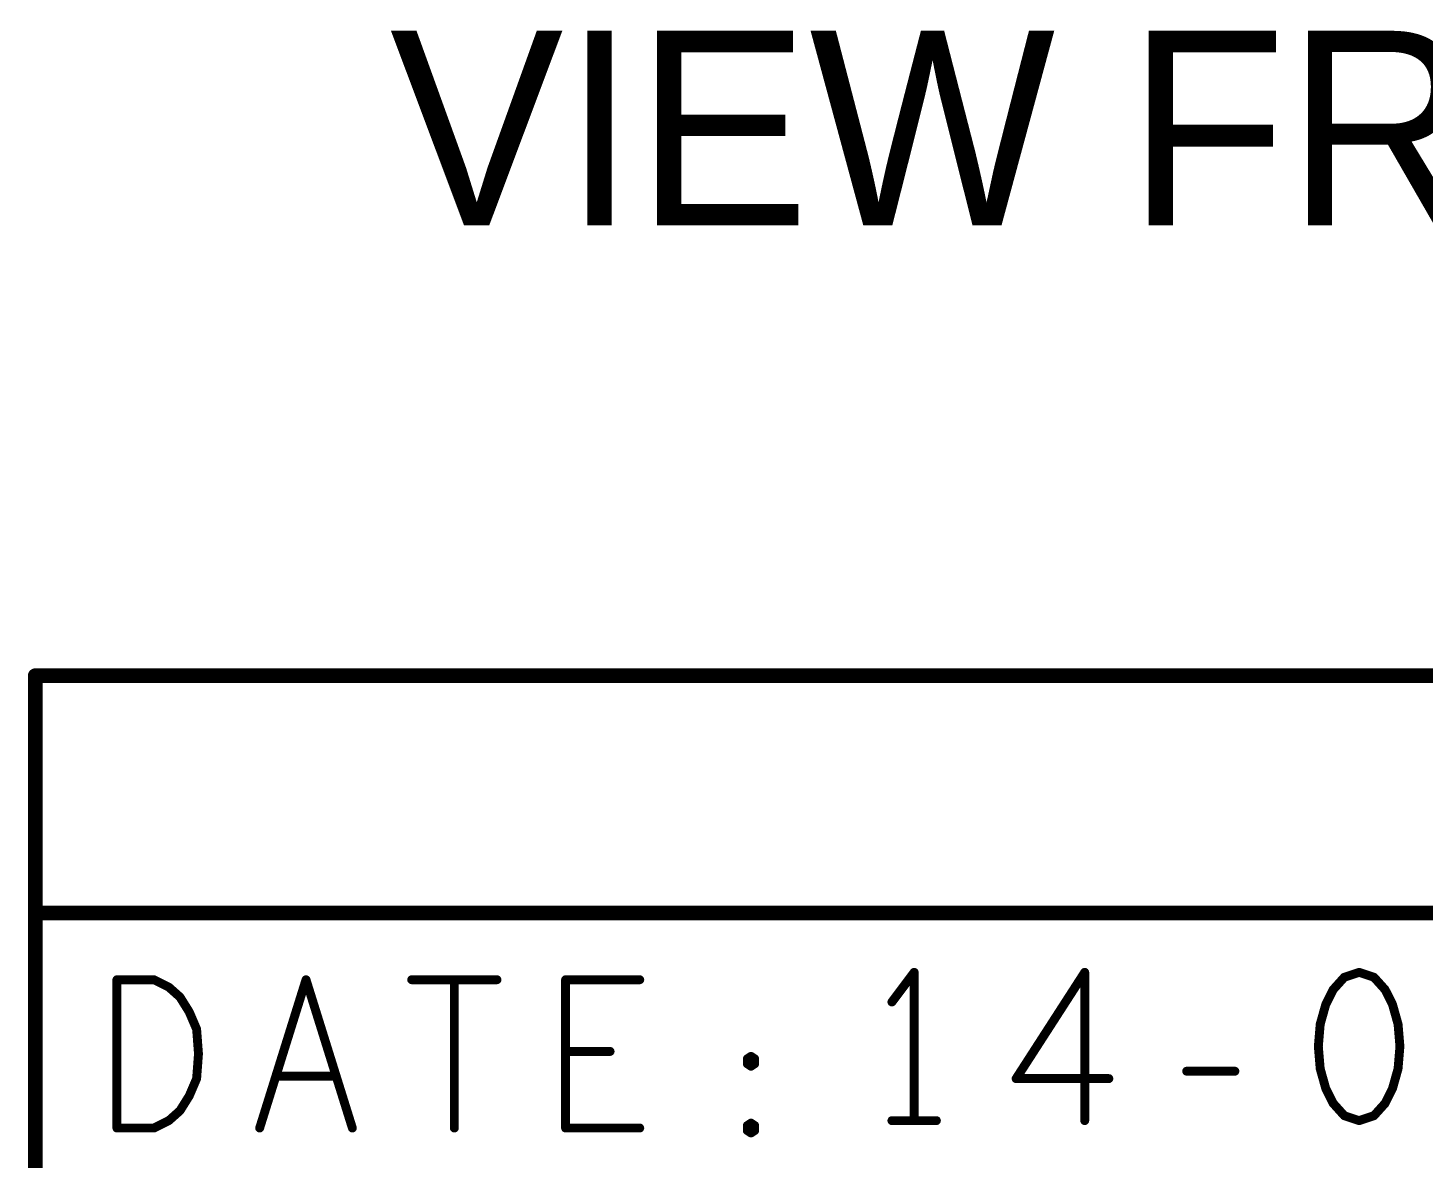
# Model space of a CAD drawing. Extents: x -1.14 to 4.53, y -2.04 to 6.
# Drawn here: x 0.243 to 1.184, y -1.409 to -0.646 of the extents above; entities that cross this region are included whole.
import ezdxf

# ---------------------------------------------------------------- set-up
doc = ezdxf.new("R2010")
doc.units = 0
doc.layers.get('0').update_dxf_attribs({"linetype": 'CONTINUOUS'})
doc.layers.add('ASPR', color=6, linetype='CONTINUOUS')
doc.layers.add('ASSE', color=1, linetype='CONTINUOUS')
doc.styles.add('STYLE_0', font='TXT', dxfattribs={"height": 0.13125})

# ---------------------------------------------------------------- blocks, each defined once
blk = doc.blocks.new('ROUND_2')
at = {"const_width": 0.005}
blk.add_lwpolyline([(-0.0025, 0, 1), (0.0025, 0, 1)], format="xyb", close=True, dxfattribs=at)
blk = doc.blocks.new('ROUND_1')
at = {"const_width": 0.003}
blk.add_lwpolyline([(-0.0015, 0, 1), (0.0015, 0, 1)], format="xyb", close=True, dxfattribs=at)

msp = doc.modelspace()

# ---------------------------------------------------------------- linework, layer by layer
at = {"layer": 'ASPR'}
for points, const_width in [([(0.2481, -1.08325), (0.2481, -2.03525)], 0.01), ([(0.2481, -1.08325), (4.4031, -1.08325)], 0.01), ([(0.2481, -1.24325), (4.4031, -1.24325)], 0.01), ([(0.3031, -1.38825), (0.3031, -1.28825)], 0.006), ([(0.3031, -1.28825), (0.3281, -1.28825)], 0.006), ([(0.3281, -1.28825), (0.3381, -1.29325)], 0.006), ([(0.39935, -1.38825), (0.4306, -1.28825)], 0.006), ([(0.4306, -1.28825), (0.46185, -1.38825)], 0.006), ([(0.50185, -1.28825), (0.55935, -1.28825)], 0.006), ([(0.5306, -1.28825), (0.5306, -1.38825)], 0.006), ([(0.6056, -1.38825), (0.6056, -1.28825)], 0.006), ([(0.6056, -1.28825), (0.6556, -1.28825)], 0.006), ([(0.8406, -1.28325), (0.8256, -1.30325)], 0.006), ([(0.8406, -1.38325), (0.8406, -1.28325)], 0.006), ([(0.9556, -1.28325), (0.90935, -1.35492)], 0.006), ([(0.9556, -1.38325), (0.9556, -1.28325)], 0.006), ([(1.1306, -1.28658), (1.1231, -1.29492)], 0.006), ([(1.1406, -1.28325), (1.1306, -1.28658)], 0.006), ([(1.1506, -1.28658), (1.1406, -1.28325)], 0.006), ([(1.1581, -1.29492), (1.1506, -1.28658)], 0.006), ([(0.3381, -1.29325), (0.3456, -1.29992)], 0.006), ([(0.3456, -1.29992), (0.35185, -1.30992)], 0.006), ([(1.1231, -1.29492), (1.1181, -1.30492)], 0.006), ([(1.1631, -1.30492), (1.1581, -1.29492)], 0.006), ([(0.35185, -1.30992), (0.35685, -1.32159)], 0.006), ([(1.1181, -1.30492), (1.11435, -1.31825)], 0.006), ([(1.16685, -1.31825), (1.1631, -1.30492)], 0.006), ([(1.11435, -1.31825), (1.1131, -1.33325)], 0.006), ([(1.1681, -1.33325), (1.16685, -1.31825)], 0.006), ([(0.35685, -1.32159), (0.3581, -1.33825)], 0.006), ([(0.3581, -1.33825), (0.35685, -1.35492)], 0.006), ([(0.6356, -1.33658), (0.6056, -1.33658)], 0.006), ([(1.1131, -1.33325), (1.11435, -1.34825)], 0.006), ([(1.16685, -1.34825), (1.1681, -1.33325)], 0.006), ([(0.7281, -1.34159), (0.7306, -1.33992)], 0.006), ([(0.7281, -1.34492), (0.7281, -1.34159)], 0.006), ([(0.7306, -1.34659), (0.7281, -1.34492)], 0.006), ([(0.7306, -1.33992), (0.7331, -1.34159)], 0.006), ([(0.7331, -1.34492), (0.7306, -1.34659)], 0.006), ([(0.7331, -1.34159), (0.7331, -1.34492)], 0.006), ([(0.35685, -1.35492), (0.35185, -1.36659)], 0.006), ([(0.4506, -1.35325), (0.4106, -1.35325)], 0.006), ([(0.90935, -1.35492), (0.97185, -1.35492)], 0.006), ([(1.02435, -1.34992), (1.05685, -1.34992)], 0.006), ([(1.11435, -1.34825), (1.1181, -1.36159)], 0.006), ([(1.1631, -1.36159), (1.16685, -1.34825)], 0.006), ([(0.35185, -1.36659), (0.3456, -1.37659)], 0.006), ([(1.1181, -1.36159), (1.1231, -1.37159)], 0.006), ([(1.1581, -1.37159), (1.1631, -1.36159)], 0.006), ([(1.1231, -1.37159), (1.1306, -1.37992)], 0.006), ([(1.1506, -1.37992), (1.1581, -1.37159)], 0.006), ([(0.3381, -1.38325), (0.3281, -1.38825)], 0.006), ([(0.3456, -1.37659), (0.3381, -1.38325)], 0.006), ([(0.7281, -1.38659), (0.7306, -1.38492)], 0.006), ([(0.7306, -1.38492), (0.7331, -1.38659)], 0.006), ([(0.8256, -1.38325), (0.8556, -1.38325)], 0.006), ([(1.1306, -1.37992), (1.1406, -1.38325)], 0.006), ([(1.1406, -1.38325), (1.1506, -1.37992)], 0.006), ([(0.3281, -1.38825), (0.3031, -1.38825)], 0.006), ([(0.6556, -1.38825), (0.6056, -1.38825)], 0.006), ([(0.7281, -1.38992), (0.7281, -1.38659)], 0.006), ([(0.7306, -1.39158), (0.7281, -1.38992)], 0.006), ([(0.7331, -1.38992), (0.7306, -1.39158)], 0.006), ([(0.7331, -1.38659), (0.7331, -1.38992)], 0.006)]:
    msp.add_lwpolyline(points, dxfattribs=dict(at, const_width=const_width))
at = {"layer": 'ASSE'}
for points, const_width in [([(0.2481, -1.08325), (0.2481, -2.03525)], 0.01), ([(0.2481, -1.08325), (4.4031, -1.08325)], 0.01), ([(0.2481, -1.24325), (4.4031, -1.24325)], 0.01), ([(0.3031, -1.38825), (0.3031, -1.28825)], 0.006), ([(0.3031, -1.28825), (0.3281, -1.28825)], 0.006), ([(0.3281, -1.28825), (0.3381, -1.29325)], 0.006), ([(0.39935, -1.38825), (0.4306, -1.28825)], 0.006), ([(0.4306, -1.28825), (0.46185, -1.38825)], 0.006), ([(0.50185, -1.28825), (0.55935, -1.28825)], 0.006), ([(0.5306, -1.28825), (0.5306, -1.38825)], 0.006), ([(0.6056, -1.38825), (0.6056, -1.28825)], 0.006), ([(0.6056, -1.28825), (0.6556, -1.28825)], 0.006), ([(0.8406, -1.28325), (0.8256, -1.30325)], 0.006), ([(0.8406, -1.38325), (0.8406, -1.28325)], 0.006), ([(0.9556, -1.28325), (0.90935, -1.35492)], 0.006), ([(0.9556, -1.38325), (0.9556, -1.28325)], 0.006), ([(1.1306, -1.28658), (1.1231, -1.29492)], 0.006), ([(1.1406, -1.28325), (1.1306, -1.28658)], 0.006), ([(1.1506, -1.28658), (1.1406, -1.28325)], 0.006), ([(1.1581, -1.29492), (1.1506, -1.28658)], 0.006), ([(0.3381, -1.29325), (0.3456, -1.29992)], 0.006), ([(0.3456, -1.29992), (0.35185, -1.30992)], 0.006), ([(1.1231, -1.29492), (1.1181, -1.30492)], 0.006), ([(1.1631, -1.30492), (1.1581, -1.29492)], 0.006), ([(0.35185, -1.30992), (0.35685, -1.32159)], 0.006), ([(1.1181, -1.30492), (1.11435, -1.31825)], 0.006), ([(1.16685, -1.31825), (1.1631, -1.30492)], 0.006), ([(1.11435, -1.31825), (1.1131, -1.33325)], 0.006), ([(1.1681, -1.33325), (1.16685, -1.31825)], 0.006), ([(0.35685, -1.32159), (0.3581, -1.33825)], 0.006), ([(0.3581, -1.33825), (0.35685, -1.35492)], 0.006), ([(0.6356, -1.33658), (0.6056, -1.33658)], 0.006), ([(1.1131, -1.33325), (1.11435, -1.34825)], 0.006), ([(1.16685, -1.34825), (1.1681, -1.33325)], 0.006), ([(0.7281, -1.34159), (0.7306, -1.33992)], 0.006), ([(0.7281, -1.34492), (0.7281, -1.34159)], 0.006), ([(0.7306, -1.34659), (0.7281, -1.34492)], 0.006), ([(0.7306, -1.33992), (0.7331, -1.34159)], 0.006), ([(0.7331, -1.34492), (0.7306, -1.34659)], 0.006), ([(0.7331, -1.34159), (0.7331, -1.34492)], 0.006), ([(0.35685, -1.35492), (0.35185, -1.36659)], 0.006), ([(0.4506, -1.35325), (0.4106, -1.35325)], 0.006), ([(0.90935, -1.35492), (0.97185, -1.35492)], 0.006), ([(1.02435, -1.34992), (1.05685, -1.34992)], 0.006), ([(1.11435, -1.34825), (1.1181, -1.36159)], 0.006), ([(1.1631, -1.36159), (1.16685, -1.34825)], 0.006), ([(0.35185, -1.36659), (0.3456, -1.37659)], 0.006), ([(1.1181, -1.36159), (1.1231, -1.37159)], 0.006), ([(1.1581, -1.37159), (1.1631, -1.36159)], 0.006), ([(1.1231, -1.37159), (1.1306, -1.37992)], 0.006), ([(1.1506, -1.37992), (1.1581, -1.37159)], 0.006), ([(0.3381, -1.38325), (0.3281, -1.38825)], 0.006), ([(0.3456, -1.37659), (0.3381, -1.38325)], 0.006), ([(0.7281, -1.38659), (0.7306, -1.38492)], 0.006), ([(0.7306, -1.38492), (0.7331, -1.38659)], 0.006), ([(0.8256, -1.38325), (0.8556, -1.38325)], 0.006), ([(1.1306, -1.37992), (1.1406, -1.38325)], 0.006), ([(1.1406, -1.38325), (1.1506, -1.37992)], 0.006), ([(0.3281, -1.38825), (0.3031, -1.38825)], 0.006), ([(0.6556, -1.38825), (0.6056, -1.38825)], 0.006), ([(0.7281, -1.38992), (0.7281, -1.38659)], 0.006), ([(0.7306, -1.39158), (0.7281, -1.38992)], 0.006), ([(0.7331, -1.38992), (0.7306, -1.39158)], 0.006), ([(0.7331, -1.38659), (0.7331, -1.38992)], 0.006)]:
    msp.add_lwpolyline(points, dxfattribs=dict(at, const_width=const_width))

# ---------------------------------------------------------------- block references
at = {"layer": 'ASPR'}
for name, p in [('ROUND_2', (0.2481, -1.08325)), ('ROUND_2', (0.2481, -1.08325)), ('ROUND_2', (0.2481, -1.24325)), ('ROUND_1', (0.3031, -1.28825)), ('ROUND_1', (0.3031, -1.28825)), ('ROUND_1', (0.3281, -1.28825)), ('ROUND_1', (0.3281, -1.28825)), ('ROUND_1', (0.4306, -1.28825)), ('ROUND_1', (0.4306, -1.28825)), ('ROUND_1', (0.50185, -1.28825)), ('ROUND_1', (0.5306, -1.28825)), ('ROUND_1', (0.55935, -1.28825)), ('ROUND_1', (0.6056, -1.28825)), ('ROUND_1', (0.6056, -1.28825)), ('ROUND_1', (0.6556, -1.28825)), ('ROUND_1', (0.8406, -1.28325)), ('ROUND_1', (0.8406, -1.28325)), ('ROUND_1', (0.9556, -1.28325)), ('ROUND_1', (0.9556, -1.28325)), ('ROUND_1', (1.1306, -1.28658)), ('ROUND_1', (1.1306, -1.28658)), ('ROUND_1', (1.1406, -1.28325)), ('ROUND_1', (1.1406, -1.28325)), ('ROUND_1', (1.1506, -1.28658)), ('ROUND_1', (1.1506, -1.28658)), ('ROUND_1', (0.3381, -1.29325)), ('ROUND_1', (0.3381, -1.29325)), ('ROUND_1', (0.3456, -1.29992)), ('ROUND_1', (0.3456, -1.29992)), ('ROUND_1', (1.1231, -1.29492)), ('ROUND_1', (1.1231, -1.29492)), ('ROUND_1', (1.1581, -1.29492)), ('ROUND_1', (1.1581, -1.29492)), ('ROUND_1', (0.35185, -1.30992)), ('ROUND_1', (0.35185, -1.30992)), ('ROUND_1', (0.8256, -1.30325)), ('ROUND_1', (1.1181, -1.30492)), ('ROUND_1', (1.1181, -1.30492)), ('ROUND_1', (1.1631, -1.30492)), ('ROUND_1', (1.1631, -1.30492)), ('ROUND_1', (1.11435, -1.31825)), ('ROUND_1', (1.11435, -1.31825)), ('ROUND_1', (1.16685, -1.31825)), ('ROUND_1', (1.16685, -1.31825)), ('ROUND_1', (0.35685, -1.32159)), ('ROUND_1', (0.35685, -1.32159)), ('ROUND_1', (0.3581, -1.33825)), ('ROUND_1', (0.3581, -1.33825)), ('ROUND_1', (0.6056, -1.33658)), ('ROUND_1', (0.6356, -1.33658)), ('ROUND_1', (1.1131, -1.33325)), ('ROUND_1', (1.1131, -1.33325)), ('ROUND_1', (1.1681, -1.33325)), ('ROUND_1', (1.1681, -1.33325)), ('ROUND_1', (0.7281, -1.34159)), ('ROUND_1', (0.7281, -1.34159)), ('ROUND_1', (0.7281, -1.34492)), ('ROUND_1', (0.7281, -1.34492)), ('ROUND_1', (0.7306, -1.33992)), ('ROUND_1', (0.7306, -1.33992)), ('ROUND_1', (0.7306, -1.34659)), ('ROUND_1', (0.7306, -1.34659)), ('ROUND_1', (0.7331, -1.34159)), ('ROUND_1', (0.7331, -1.34159)), ('ROUND_1', (0.7331, -1.34492)), ('ROUND_1', (0.7331, -1.34492)), ('ROUND_1', (0.35685, -1.35492)), ('ROUND_1', (0.35685, -1.35492)), ('ROUND_1', (0.4106, -1.35325)), ('ROUND_1', (0.4506, -1.35325)), ('ROUND_1', (0.90935, -1.35492)), ('ROUND_1', (0.90935, -1.35492)), ('ROUND_1', (0.97185, -1.35492)), ('ROUND_1', (1.02435, -1.34992)), ('ROUND_1', (1.05685, -1.34992)), ('ROUND_1', (1.11435, -1.34825)), ('ROUND_1', (1.11435, -1.34825)), ('ROUND_1', (1.16685, -1.34825)), ('ROUND_1', (1.16685, -1.34825)), ('ROUND_1', (0.35185, -1.36659)), ('ROUND_1', (0.35185, -1.36659)), ('ROUND_1', (1.1181, -1.36159)), ('ROUND_1', (1.1181, -1.36159)), ('ROUND_1', (1.1631, -1.36159)), ('ROUND_1', (1.1631, -1.36159)), ('ROUND_1', (1.1231, -1.37159)), ('ROUND_1', (1.1231, -1.37159)), ('ROUND_1', (1.1581, -1.37159)), ('ROUND_1', (1.1581, -1.37159)), ('ROUND_1', (0.3381, -1.38325)), ('ROUND_1', (0.3381, -1.38325)), ('ROUND_1', (0.3456, -1.37659)), ('ROUND_1', (0.3456, -1.37659)), ('ROUND_1', (0.7306, -1.38492)), ('ROUND_1', (0.7306, -1.38492)), ('ROUND_1', (0.8256, -1.38325)), ('ROUND_1', (0.8406, -1.38325)), ('ROUND_1', (0.8556, -1.38325)), ('ROUND_1', (0.9556, -1.38325)), ('ROUND_1', (1.1306, -1.37992)), ('ROUND_1', (1.1306, -1.37992)), ('ROUND_1', (1.1406, -1.38325)), ('ROUND_1', (1.1406, -1.38325)), ('ROUND_1', (1.1506, -1.37992)), ('ROUND_1', (1.1506, -1.37992)), ('ROUND_1', (0.3031, -1.38825)), ('ROUND_1', (0.3031, -1.38825)), ('ROUND_1', (0.3281, -1.38825)), ('ROUND_1', (0.3281, -1.38825)), ('ROUND_1', (0.39935, -1.38825)), ('ROUND_1', (0.46185, -1.38825)), ('ROUND_1', (0.5306, -1.38825)), ('ROUND_1', (0.6056, -1.38825)), ('ROUND_1', (0.6056, -1.38825)), ('ROUND_1', (0.6556, -1.38825)), ('ROUND_1', (0.7281, -1.38659)), ('ROUND_1', (0.7281, -1.38659)), ('ROUND_1', (0.7281, -1.38992)), ('ROUND_1', (0.7281, -1.38992)), ('ROUND_1', (0.7306, -1.39158)), ('ROUND_1', (0.7306, -1.39158)), ('ROUND_1', (0.7331, -1.38659)), ('ROUND_1', (0.7331, -1.38659)), ('ROUND_1', (0.7331, -1.38992)), ('ROUND_1', (0.7331, -1.38992))]:
    msp.add_blockref(name, p, dxfattribs=at)
at = {"layer": 'ASSE'}
for name, p in [('ROUND_2', (0.2481, -1.08325)), ('ROUND_2', (0.2481, -1.08325)), ('ROUND_2', (0.2481, -1.24325)), ('ROUND_1', (0.3031, -1.28825)), ('ROUND_1', (0.3031, -1.28825)), ('ROUND_1', (0.3281, -1.28825)), ('ROUND_1', (0.3281, -1.28825)), ('ROUND_1', (0.4306, -1.28825)), ('ROUND_1', (0.4306, -1.28825)), ('ROUND_1', (0.50185, -1.28825)), ('ROUND_1', (0.5306, -1.28825)), ('ROUND_1', (0.55935, -1.28825)), ('ROUND_1', (0.6056, -1.28825)), ('ROUND_1', (0.6056, -1.28825)), ('ROUND_1', (0.6556, -1.28825)), ('ROUND_1', (0.8406, -1.28325)), ('ROUND_1', (0.8406, -1.28325)), ('ROUND_1', (0.9556, -1.28325)), ('ROUND_1', (0.9556, -1.28325)), ('ROUND_1', (1.1306, -1.28658)), ('ROUND_1', (1.1306, -1.28658)), ('ROUND_1', (1.1406, -1.28325)), ('ROUND_1', (1.1406, -1.28325)), ('ROUND_1', (1.1506, -1.28658)), ('ROUND_1', (1.1506, -1.28658)), ('ROUND_1', (0.3381, -1.29325)), ('ROUND_1', (0.3381, -1.29325)), ('ROUND_1', (0.3456, -1.29992)), ('ROUND_1', (0.3456, -1.29992)), ('ROUND_1', (1.1231, -1.29492)), ('ROUND_1', (1.1231, -1.29492)), ('ROUND_1', (1.1581, -1.29492)), ('ROUND_1', (1.1581, -1.29492)), ('ROUND_1', (0.35185, -1.30992)), ('ROUND_1', (0.35185, -1.30992)), ('ROUND_1', (0.8256, -1.30325)), ('ROUND_1', (1.1181, -1.30492)), ('ROUND_1', (1.1181, -1.30492)), ('ROUND_1', (1.1631, -1.30492)), ('ROUND_1', (1.1631, -1.30492)), ('ROUND_1', (1.11435, -1.31825)), ('ROUND_1', (1.11435, -1.31825)), ('ROUND_1', (1.16685, -1.31825)), ('ROUND_1', (1.16685, -1.31825)), ('ROUND_1', (0.35685, -1.32159)), ('ROUND_1', (0.35685, -1.32159)), ('ROUND_1', (0.3581, -1.33825)), ('ROUND_1', (0.3581, -1.33825)), ('ROUND_1', (0.6056, -1.33658)), ('ROUND_1', (0.6356, -1.33658)), ('ROUND_1', (1.1131, -1.33325)), ('ROUND_1', (1.1131, -1.33325)), ('ROUND_1', (1.1681, -1.33325)), ('ROUND_1', (1.1681, -1.33325)), ('ROUND_1', (0.7281, -1.34159)), ('ROUND_1', (0.7281, -1.34159)), ('ROUND_1', (0.7281, -1.34492)), ('ROUND_1', (0.7281, -1.34492)), ('ROUND_1', (0.7306, -1.33992)), ('ROUND_1', (0.7306, -1.33992)), ('ROUND_1', (0.7306, -1.34659)), ('ROUND_1', (0.7306, -1.34659)), ('ROUND_1', (0.7331, -1.34159)), ('ROUND_1', (0.7331, -1.34159)), ('ROUND_1', (0.7331, -1.34492)), ('ROUND_1', (0.7331, -1.34492)), ('ROUND_1', (0.35685, -1.35492)), ('ROUND_1', (0.35685, -1.35492)), ('ROUND_1', (0.4106, -1.35325)), ('ROUND_1', (0.4506, -1.35325)), ('ROUND_1', (0.90935, -1.35492)), ('ROUND_1', (0.90935, -1.35492)), ('ROUND_1', (0.97185, -1.35492)), ('ROUND_1', (1.02435, -1.34992)), ('ROUND_1', (1.05685, -1.34992)), ('ROUND_1', (1.11435, -1.34825)), ('ROUND_1', (1.11435, -1.34825)), ('ROUND_1', (1.16685, -1.34825)), ('ROUND_1', (1.16685, -1.34825)), ('ROUND_1', (0.35185, -1.36659)), ('ROUND_1', (0.35185, -1.36659)), ('ROUND_1', (1.1181, -1.36159)), ('ROUND_1', (1.1181, -1.36159)), ('ROUND_1', (1.1631, -1.36159)), ('ROUND_1', (1.1631, -1.36159)), ('ROUND_1', (1.1231, -1.37159)), ('ROUND_1', (1.1231, -1.37159)), ('ROUND_1', (1.1581, -1.37159)), ('ROUND_1', (1.1581, -1.37159)), ('ROUND_1', (0.3381, -1.38325)), ('ROUND_1', (0.3381, -1.38325)), ('ROUND_1', (0.3456, -1.37659)), ('ROUND_1', (0.3456, -1.37659)), ('ROUND_1', (0.7306, -1.38492)), ('ROUND_1', (0.7306, -1.38492)), ('ROUND_1', (0.8256, -1.38325)), ('ROUND_1', (0.8406, -1.38325)), ('ROUND_1', (0.8556, -1.38325)), ('ROUND_1', (0.9556, -1.38325)), ('ROUND_1', (1.1306, -1.37992)), ('ROUND_1', (1.1306, -1.37992)), ('ROUND_1', (1.1406, -1.38325)), ('ROUND_1', (1.1406, -1.38325)), ('ROUND_1', (1.1506, -1.37992)), ('ROUND_1', (1.1506, -1.37992)), ('ROUND_1', (0.3031, -1.38825)), ('ROUND_1', (0.3031, -1.38825)), ('ROUND_1', (0.3281, -1.38825)), ('ROUND_1', (0.3281, -1.38825)), ('ROUND_1', (0.39935, -1.38825)), ('ROUND_1', (0.46185, -1.38825)), ('ROUND_1', (0.5306, -1.38825)), ('ROUND_1', (0.6056, -1.38825)), ('ROUND_1', (0.6056, -1.38825)), ('ROUND_1', (0.6556, -1.38825)), ('ROUND_1', (0.7281, -1.38659)), ('ROUND_1', (0.7281, -1.38659)), ('ROUND_1', (0.7281, -1.38992)), ('ROUND_1', (0.7281, -1.38992)), ('ROUND_1', (0.7306, -1.39158)), ('ROUND_1', (0.7306, -1.39158)), ('ROUND_1', (0.7331, -1.38659)), ('ROUND_1', (0.7331, -1.38659)), ('ROUND_1', (0.7331, -1.38992)), ('ROUND_1', (0.7331, -1.38992))]:
    msp.add_blockref(name, p, dxfattribs=at)

# ---------------------------------------------------------------- texts
at = {"layer": 'ASSE', "style": 'STYLE_0'}
msp.add_text('VIEW FROM SECONDARY SIDE', height=0.13125, dxfattribs=at).set_placement((0.4871, -0.7796))

doc.saveas('drawing.dxf')
